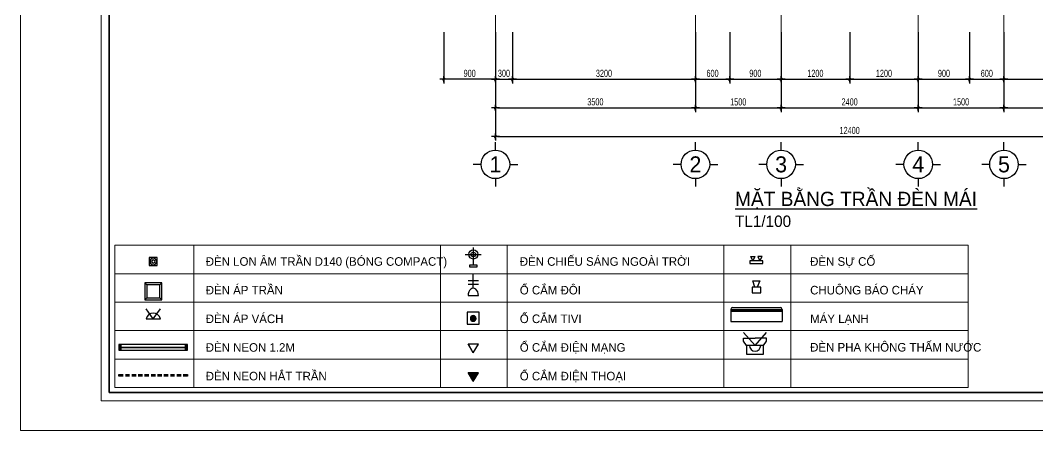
# Model space of a CAD drawing. Header units: inches. Extents: x 88947 to 296847, y 35049 to 161062.
# Drawn here: x 88947 to 106751, y 35049 to 42238 of the extents above; entities that cross this region are included whole.
import ezdxf
from ezdxf.enums import TextEntityAlignment as Align

# ---------------------------------------------------------------- set-up
doc = ezdxf.new("R2010")
doc.units = ezdxf.units.IN
doc.header["$MEASUREMENT"] = 0
doc.header["$PDMODE"] = 1
for name, pattern in [('ACAD_ISO03W100', [30, 12, -18]), ('CENTER', [50.8, 31.75, -6.35, 6.35, -6.35]), ('HIDDEN', [0.375, 0.25, -0.125])]:
    doc.linetypes.add(name, pattern=pattern)
for name, color, linetype, lineweight in [('A-Dims', 145, 'Continuous', 25), ('A-Text', 30, 'Continuous', 9), ('A-Wall', 2, 'Continuous', 35), ('DIM', 7, 'Continuous', 25), ('DO', 4, 'Continuous', 25), ('GHICHU', 40, 'Continuous', 18), ('KHUNG 2', 144, 'Continuous', 18), ('NETMANH', 192, 'Continuous', 18), ('tran', 202, 'Continuous', 15), ('TRUC', 252, 'ACAD_ISO03W100', 13)]:
    doc.layers.add(name, color=color, linetype=linetype, lineweight=lineweight)
doc.layers.add('E-socket', color=1, linetype='Continuous')
doc.layers.add('text', color=2, linetype='Continuous')
doc.styles.add('FRANKO', font='VFRANKO.TTF')
doc.styles.add('VHELVEN', font='VHELVEN.TTF')
doc.styles.add('VNI-HELVE-CONDENSE', font='VNARIAL.TTF', dxfattribs={"width": 0.7})
doc.dimstyles.new('TAS-100', dxfattribs={"dimscale": 50, "dimtxt": 2.5, "dimasz": 0.7, "dimexe": 1.5, "dimexo": 1.5, "dimgap": 0.8, "dimtad": 1, "dimdec": 0, "dimzin": 3, "dimdsep": 46, "dimtxsty": 'VNI-HELVE-CONDENSE', "dimblk": 'TICK', "dimcen": 2.5, "dimclrt": 71, "dimazin": 2, "dimtfac": 0.75, "dimtdec": 0, "dimtix": 1, "dimtmove": 2, "dimatfit": 2, "dimldrblk": 'TICK123', "dimfxl": 1.5, "dimtolj": 1, "dimtzin": 0, "dimarcsym": 0})

# ---------------------------------------------------------------- blocks, each defined once
blk = doc.blocks.new('TICK')
at = {"layer": 'A-Dims', "color": 1}
for p, q in [((-2, 0), (2, 0)), ((0, 1.5), (0, -1.5))]:
    blk.add_line(p, q, dxfattribs=at)
at = {"layer": 'A-Dims', "color": 1, "const_width": 0.788}
blk.add_lwpolyline([(-0.33, -0.35), (0.38, 0.38)], dxfattribs=at)
at = {"layer": 'A-Dims', "color": 1, "const_width": 0.394}
for points in [[(0.24, 0.52, -0.414214), (0.52, 0.52, -1)], [(0.52, 0.52, -0.414214), (0.52, 0.24, -1)], [(-0.47, -0.21, 0.414214), (-0.47, -0.49, 1)], [(-0.47, -0.49, 0.414214), (-0.19, -0.49, 1)]]:
    blk.add_lwpolyline(points, format="xyb", dxfattribs=at)
blk = doc.blocks.new('*D3300')
at = {"layer": 'Defpoints', "color": 0}
for p in [(97261, 42105), (100761, 42105), (100761, 40705)]:
    blk.add_point(p, dxfattribs=at)
at = {"layer": 'DIM', "color": 0, "lineweight": -2}
for p, q in [((97261, 42030), (97261, 40630)), ((100761, 42030), (100761, 40630)), ((97296, 40705), (100726, 40705))]:
    blk.add_line(p, q, dxfattribs=at)
at = {"layer": 'DIM', "color": 0, "lineweight": -2, "xscale": 35, "yscale": 35, "zscale": 35, "rotation": 180}
blk.add_blockref('TICK', (97261, 40705), dxfattribs=at)
at = {"layer": 'DIM', "color": 0, "lineweight": -2, "xscale": 35, "yscale": 35, "zscale": 35}
blk.add_blockref('TICK', (100761, 40705), dxfattribs=at)
at = {"layer": 'DIM', "color": 71, "insert": (99011, 40809), "char_height": 125, "attachment_point": 5, "style": 'VNI-HELVE-CONDENSE'}
blk.add_mtext('\\A1;3500', dxfattribs=at)
blk = doc.blocks.new('TICK123')
at = {"layer": 'A-Dims', "color": 1}
blk.add_lwpolyline([(0.05, 0, 0, 0.84, 0), (-2.11, 0, 8.4, 8.4, 0)], format="xyseb", dxfattribs=at)
blk = doc.blocks.new('*D3301')
at = {"layer": 'Defpoints', "color": 0}
for p in [(100761, 42105), (102261, 42105), (102261, 40705)]:
    blk.add_point(p, dxfattribs=at)
at = {"layer": 'DIM', "color": 0, "lineweight": -2}
for p, q in [((100761, 42030), (100761, 40630)), ((102261, 42030), (102261, 40630)), ((100796, 40705), (102226, 40705))]:
    blk.add_line(p, q, dxfattribs=at)
at = {"layer": 'DIM', "color": 0, "lineweight": -2, "xscale": 35, "yscale": 35, "zscale": 35, "rotation": 180}
blk.add_blockref('TICK', (100761, 40705), dxfattribs=at)
at = {"layer": 'DIM', "color": 0, "lineweight": -2, "xscale": 35, "yscale": 35, "zscale": 35}
blk.add_blockref('TICK', (102261, 40705), dxfattribs=at)
at = {"layer": 'DIM', "color": 71, "insert": (101511, 40808), "char_height": 125, "attachment_point": 5, "style": 'VNI-HELVE-CONDENSE'}
blk.add_mtext('\\A1;1500', dxfattribs=at)
blk = doc.blocks.new('*D3302')
at = {"layer": 'Defpoints', "color": 0}
for p in [(102261, 42105), (104661, 42105), (104661, 40705)]:
    blk.add_point(p, dxfattribs=at)
at = {"layer": 'DIM', "color": 0, "lineweight": -2}
for p, q in [((102261, 42030), (102261, 40630)), ((104661, 42030), (104661, 40630)), ((102296, 40705), (104626, 40705))]:
    blk.add_line(p, q, dxfattribs=at)
at = {"layer": 'DIM', "color": 0, "lineweight": -2, "xscale": 35, "yscale": 35, "zscale": 35, "rotation": 180}
blk.add_blockref('TICK', (102261, 40705), dxfattribs=at)
at = {"layer": 'DIM', "color": 0, "lineweight": -2, "xscale": 35, "yscale": 35, "zscale": 35}
blk.add_blockref('TICK', (104661, 40705), dxfattribs=at)
at = {"layer": 'DIM', "color": 71, "insert": (103461, 40808), "char_height": 125, "attachment_point": 5, "style": 'VNI-HELVE-CONDENSE'}
blk.add_mtext('\\A1;2400', dxfattribs=at)
blk = doc.blocks.new('*D3303')
at = {"layer": 'Defpoints', "color": 0}
for p in [(104661, 42105), (106161, 42105), (106161, 40705)]:
    blk.add_point(p, dxfattribs=at)
at = {"layer": 'DIM', "color": 0, "lineweight": -2}
for p, q in [((104661, 42030), (104661, 40630)), ((106161, 42030), (106161, 40630)), ((104696, 40705), (106126, 40705))]:
    blk.add_line(p, q, dxfattribs=at)
at = {"layer": 'DIM', "color": 0, "lineweight": -2, "xscale": 35, "yscale": 35, "zscale": 35, "rotation": 180}
blk.add_blockref('TICK', (104661, 40705), dxfattribs=at)
at = {"layer": 'DIM', "color": 0, "lineweight": -2, "xscale": 35, "yscale": 35, "zscale": 35}
blk.add_blockref('TICK', (106161, 40705), dxfattribs=at)
at = {"layer": 'DIM', "color": 71, "insert": (105411, 40808), "char_height": 125, "attachment_point": 5, "style": 'VNI-HELVE-CONDENSE'}
blk.add_mtext('\\A1;1500', dxfattribs=at)
blk = doc.blocks.new('*D3304')
at = {"layer": 'Defpoints', "color": 0}
for p in [(106161, 42105), (109661, 42105), (109661, 40705)]:
    blk.add_point(p, dxfattribs=at)
at = {"layer": 'DIM', "color": 0, "lineweight": -2}
for p, q in [((106161, 42030), (106161, 40630)), ((109661, 42030), (109661, 40630)), ((106196, 40705), (109626, 40705))]:
    blk.add_line(p, q, dxfattribs=at)
at = {"layer": 'DIM', "color": 0, "lineweight": -2, "xscale": 35, "yscale": 35, "zscale": 35, "rotation": 180}
blk.add_blockref('TICK', (106161, 40705), dxfattribs=at)
at = {"layer": 'DIM', "color": 0, "lineweight": -2, "xscale": 35, "yscale": 35, "zscale": 35}
blk.add_blockref('TICK', (109661, 40705), dxfattribs=at)
at = {"layer": 'DIM', "color": 71, "insert": (107911, 40809), "char_height": 125, "attachment_point": 5, "style": 'VNI-HELVE-CONDENSE'}
blk.add_mtext('\\A1;3500', dxfattribs=at)
blk = doc.blocks.new('*D3305')
at = {"layer": 'Defpoints', "color": 0}
for p in [(97261, 42105), (109661, 42105), (109661, 40205)]:
    blk.add_point(p, dxfattribs=at)
at = {"layer": 'DIM', "color": 0, "lineweight": -2}
for p, q in [((97261, 42030), (97261, 40130)), ((109661, 42030), (109661, 40130)), ((97296, 40205), (109626, 40205))]:
    blk.add_line(p, q, dxfattribs=at)
at = {"layer": 'DIM', "color": 0, "lineweight": -2, "xscale": 35, "yscale": 35, "zscale": 35, "rotation": 180}
blk.add_blockref('TICK', (97261, 40205), dxfattribs=at)
at = {"layer": 'DIM', "color": 0, "lineweight": -2, "xscale": 35, "yscale": 35, "zscale": 35}
blk.add_blockref('TICK', (109661, 40205), dxfattribs=at)
at = {"layer": 'DIM', "color": 71, "insert": (103461, 40308), "char_height": 125, "attachment_point": 5, "style": 'VNI-HELVE-CONDENSE'}
blk.add_mtext('\\A1;12400', dxfattribs=at)
blk = doc.blocks.new('khung ten')
at = {"layer": 'A-Wall', "ltscale": 0.7}
blk.add_lwpolyline([(267204, -219099), (305804, -219099), (305804, -190799), (267204, -190799)], close=True, dxfattribs=at)
at = {"layer": 'KHUNG 2', "ltscale": 0.7}
blk.add_lwpolyline([(267004, -219299), (306004, -219299), (306004, -190599), (267004, -190599)], close=True, dxfattribs=at)
at = {"layer": 'NETMANH', "ltscale": 0.7}
blk.add_lwpolyline([(265004, -220042), (307004, -220042), (307004, -190342), (265004, -190342)], close=True, dxfattribs=at)
blk = doc.blocks.new('*D3315')
at = {"layer": 'Defpoints', "color": 0}
for p in [(96361, 42105), (97261, 42105), (96361, 41205)]:
    blk.add_point(p, dxfattribs=at)
at = {"layer": 'DIM', "color": 0, "lineweight": -2}
for p, q in [((96361, 42030), (96361, 41130)), ((97261, 42030), (97261, 41130)), ((97226, 41205), (96396, 41205))]:
    blk.add_line(p, q, dxfattribs=at)
at = {"layer": 'DIM', "color": 0, "lineweight": -2, "xscale": 35, "yscale": 35, "zscale": 35, "rotation": 180}
blk.add_blockref('TICK', (96361, 41205), dxfattribs=at)
at = {"layer": 'DIM', "color": 0, "lineweight": -2, "xscale": 35, "yscale": 35, "zscale": 35}
blk.add_blockref('TICK', (97261, 41205), dxfattribs=at)
at = {"layer": 'DIM', "color": 71, "insert": (96811, 41308), "char_height": 125, "attachment_point": 5, "style": 'VNI-HELVE-CONDENSE'}
blk.add_mtext('\\A1;900', dxfattribs=at)
blk = doc.blocks.new('*D3316')
at = {"layer": 'Defpoints', "color": 0}
for p in [(97261, 42105), (97561, 42105), (97561, 41205)]:
    blk.add_point(p, dxfattribs=at)
at = {"layer": 'DIM', "color": 0, "lineweight": -2}
for p, q in [((97261, 42030), (97261, 41130)), ((97561, 42030), (97561, 41130)), ((97296, 41205), (97526, 41205))]:
    blk.add_line(p, q, dxfattribs=at)
at = {"layer": 'DIM', "color": 0, "lineweight": -2, "xscale": 35, "yscale": 35, "zscale": 35, "rotation": 180}
blk.add_blockref('TICK', (97261, 41205), dxfattribs=at)
at = {"layer": 'DIM', "color": 0, "lineweight": -2, "xscale": 35, "yscale": 35, "zscale": 35}
blk.add_blockref('TICK', (97561, 41205), dxfattribs=at)
at = {"layer": 'DIM', "color": 71, "insert": (97411, 41309), "char_height": 125, "attachment_point": 5, "style": 'VNI-HELVE-CONDENSE'}
blk.add_mtext('\\A1;300', dxfattribs=at)
blk = doc.blocks.new('*D3317')
at = {"layer": 'Defpoints', "color": 0}
for p in [(97561, 42105), (100761, 42105), (100761, 41205)]:
    blk.add_point(p, dxfattribs=at)
at = {"layer": 'DIM', "color": 0, "lineweight": -2}
for p, q in [((97561, 42030), (97561, 41130)), ((100761, 42030), (100761, 41130)), ((97596, 41205), (100726, 41205))]:
    blk.add_line(p, q, dxfattribs=at)
at = {"layer": 'DIM', "color": 0, "lineweight": -2, "xscale": 35, "yscale": 35, "zscale": 35, "rotation": 180}
blk.add_blockref('TICK', (97561, 41205), dxfattribs=at)
at = {"layer": 'DIM', "color": 0, "lineweight": -2, "xscale": 35, "yscale": 35, "zscale": 35}
blk.add_blockref('TICK', (100761, 41205), dxfattribs=at)
at = {"layer": 'DIM', "color": 71, "insert": (99161, 41309), "char_height": 125, "attachment_point": 5, "style": 'VNI-HELVE-CONDENSE'}
blk.add_mtext('\\A1;3200', dxfattribs=at)
blk = doc.blocks.new('*D3318')
at = {"layer": 'Defpoints', "color": 0}
for p in [(100761, 42105), (101361, 42105), (101361, 41205)]:
    blk.add_point(p, dxfattribs=at)
at = {"layer": 'DIM', "color": 0, "lineweight": -2}
for p, q in [((100761, 42030), (100761, 41130)), ((101361, 42030), (101361, 41130)), ((100796, 41205), (101326, 41205))]:
    blk.add_line(p, q, dxfattribs=at)
at = {"layer": 'DIM', "color": 0, "lineweight": -2, "xscale": 35, "yscale": 35, "zscale": 35, "rotation": 180}
blk.add_blockref('TICK', (100761, 41205), dxfattribs=at)
at = {"layer": 'DIM', "color": 0, "lineweight": -2, "xscale": 35, "yscale": 35, "zscale": 35}
blk.add_blockref('TICK', (101361, 41205), dxfattribs=at)
at = {"layer": 'DIM', "color": 71, "insert": (101061, 41308), "char_height": 125, "attachment_point": 5, "style": 'VNI-HELVE-CONDENSE'}
blk.add_mtext('\\A1;600', dxfattribs=at)
blk = doc.blocks.new('*D3319')
at = {"layer": 'Defpoints', "color": 0}
for p in [(101361, 42105), (102261, 42105), (102261, 41205)]:
    blk.add_point(p, dxfattribs=at)
at = {"layer": 'DIM', "color": 0, "lineweight": -2}
for p, q in [((101361, 42030), (101361, 41130)), ((102261, 42030), (102261, 41130)), ((101396, 41205), (102226, 41205))]:
    blk.add_line(p, q, dxfattribs=at)
at = {"layer": 'DIM', "color": 0, "lineweight": -2, "xscale": 35, "yscale": 35, "zscale": 35, "rotation": 180}
blk.add_blockref('TICK', (101361, 41205), dxfattribs=at)
at = {"layer": 'DIM', "color": 0, "lineweight": -2, "xscale": 35, "yscale": 35, "zscale": 35}
blk.add_blockref('TICK', (102261, 41205), dxfattribs=at)
at = {"layer": 'DIM', "color": 71, "insert": (101811, 41308), "char_height": 125, "attachment_point": 5, "style": 'VNI-HELVE-CONDENSE'}
blk.add_mtext('\\A1;900', dxfattribs=at)
blk = doc.blocks.new('*D3320')
at = {"layer": 'Defpoints', "color": 0}
for p in [(102261, 42105), (103461, 42105), (103461, 41205)]:
    blk.add_point(p, dxfattribs=at)
at = {"layer": 'DIM', "color": 0, "lineweight": -2}
for p, q in [((102261, 42030), (102261, 41130)), ((103461, 42030), (103461, 41130)), ((102296, 41205), (103426, 41205))]:
    blk.add_line(p, q, dxfattribs=at)
at = {"layer": 'DIM', "color": 0, "lineweight": -2, "xscale": 35, "yscale": 35, "zscale": 35, "rotation": 180}
blk.add_blockref('TICK', (102261, 41205), dxfattribs=at)
at = {"layer": 'DIM', "color": 0, "lineweight": -2, "xscale": 35, "yscale": 35, "zscale": 35}
blk.add_blockref('TICK', (103461, 41205), dxfattribs=at)
at = {"layer": 'DIM', "color": 71, "insert": (102861, 41308), "char_height": 125, "attachment_point": 5, "style": 'VNI-HELVE-CONDENSE'}
blk.add_mtext('\\A1;1200', dxfattribs=at)
blk = doc.blocks.new('*D3321')
at = {"layer": 'Defpoints', "color": 0}
for p in [(103461, 42105), (104661, 42105), (104661, 41205)]:
    blk.add_point(p, dxfattribs=at)
at = {"layer": 'DIM', "color": 0, "lineweight": -2}
for p, q in [((103461, 42030), (103461, 41130)), ((104661, 42030), (104661, 41130)), ((103496, 41205), (104626, 41205))]:
    blk.add_line(p, q, dxfattribs=at)
at = {"layer": 'DIM', "color": 0, "lineweight": -2, "xscale": 35, "yscale": 35, "zscale": 35, "rotation": 180}
blk.add_blockref('TICK', (103461, 41205), dxfattribs=at)
at = {"layer": 'DIM', "color": 0, "lineweight": -2, "xscale": 35, "yscale": 35, "zscale": 35}
blk.add_blockref('TICK', (104661, 41205), dxfattribs=at)
at = {"layer": 'DIM', "color": 71, "insert": (104061, 41308), "char_height": 125, "attachment_point": 5, "style": 'VNI-HELVE-CONDENSE'}
blk.add_mtext('\\A1;1200', dxfattribs=at)
blk = doc.blocks.new('*D3322')
at = {"layer": 'Defpoints', "color": 0}
for p in [(104661, 42105), (105561, 42105), (105561, 41205)]:
    blk.add_point(p, dxfattribs=at)
at = {"layer": 'DIM', "color": 0, "lineweight": -2}
for p, q in [((104661, 42030), (104661, 41130)), ((105561, 42030), (105561, 41130)), ((104696, 41205), (105526, 41205))]:
    blk.add_line(p, q, dxfattribs=at)
at = {"layer": 'DIM', "color": 0, "lineweight": -2, "xscale": 35, "yscale": 35, "zscale": 35, "rotation": 180}
blk.add_blockref('TICK', (104661, 41205), dxfattribs=at)
at = {"layer": 'DIM', "color": 0, "lineweight": -2, "xscale": 35, "yscale": 35, "zscale": 35}
blk.add_blockref('TICK', (105561, 41205), dxfattribs=at)
at = {"layer": 'DIM', "color": 71, "insert": (105111, 41308), "char_height": 125, "attachment_point": 5, "style": 'VNI-HELVE-CONDENSE'}
blk.add_mtext('\\A1;900', dxfattribs=at)
blk = doc.blocks.new('*D3323')
at = {"layer": 'Defpoints', "color": 0}
for p in [(105561, 42105), (106161, 42105), (106161, 41205)]:
    blk.add_point(p, dxfattribs=at)
at = {"layer": 'DIM', "color": 0, "lineweight": -2}
for p, q in [((105561, 42030), (105561, 41130)), ((106161, 42030), (106161, 41130)), ((105596, 41205), (106126, 41205))]:
    blk.add_line(p, q, dxfattribs=at)
at = {"layer": 'DIM', "color": 0, "lineweight": -2, "xscale": 35, "yscale": 35, "zscale": 35, "rotation": 180}
blk.add_blockref('TICK', (105561, 41205), dxfattribs=at)
at = {"layer": 'DIM', "color": 0, "lineweight": -2, "xscale": 35, "yscale": 35, "zscale": 35}
blk.add_blockref('TICK', (106161, 41205), dxfattribs=at)
at = {"layer": 'DIM', "color": 71, "insert": (105861, 41308), "char_height": 125, "attachment_point": 5, "style": 'VNI-HELVE-CONDENSE'}
blk.add_mtext('\\A1;600', dxfattribs=at)
blk = doc.blocks.new('*D3324')
at = {"layer": 'Defpoints', "color": 0}
for p in [(106161, 42105), (109361, 42105), (109361, 41205)]:
    blk.add_point(p, dxfattribs=at)
at = {"layer": 'DIM', "color": 0, "lineweight": -2}
for p, q in [((106161, 42030), (106161, 41130)), ((109361, 42030), (109361, 41130)), ((106196, 41205), (109326, 41205))]:
    blk.add_line(p, q, dxfattribs=at)
at = {"layer": 'DIM', "color": 0, "lineweight": -2, "xscale": 35, "yscale": 35, "zscale": 35, "rotation": 180}
blk.add_blockref('TICK', (106161, 41205), dxfattribs=at)
at = {"layer": 'DIM', "color": 0, "lineweight": -2, "xscale": 35, "yscale": 35, "zscale": 35}
blk.add_blockref('TICK', (109361, 41205), dxfattribs=at)
at = {"layer": 'DIM', "color": 71, "insert": (107761, 41309), "char_height": 125, "attachment_point": 5, "style": 'VNI-HELVE-CONDENSE'}
blk.add_mtext('\\A1;3200', dxfattribs=at)
blk = doc.blocks.new('TRUCCOT')
for p, q in [((0, -140), (0, 0)), ((-250, -390), (-390, -390)), ((250, -390), (390, -390)), ((0, -640), (0, -780))]:
    blk.add_line(p, q)
blk.add_circle((0, -390), 250)
at = {"layer": 'GHICHU', "style": 'VHELVEN'}
blk.add_attdef('TRUC', text='', height=280, dxfattribs=at).set_placement((0, -390), align=Align.MIDDLE_CENTER)
blk = doc.blocks.new('CP1')
blk.add_lwpolyline([(-87, 86), (89, 86), (89, -89), (-87, -89)], close=True)
for radius in [70, 35]:
    blk.add_circle((0, 0), radius)
blk = doc.blocks.new('A$C74C2686E')
for points in [[(0, -200), (400, -200), (400, 200), (0, 200)], [(50, -150), (350, -150), (350, 150), (50, 150)]]:
    blk.add_lwpolyline(points, close=True)
for points in [[(50, 150), (0, 200)], [(400, 200), (350, 150)], [(50, -150), (0, -200)], [(350, -150), (400, -200)]]:
    blk.add_lwpolyline(points)
blk = doc.blocks.new('EWTWETEW')
at = {"ltscale": 5}
for points in [[(0, 0), (-125, 175)], [(-125, 0), (-125, 0), (125, 0)], [(0, 0), (125, 175)]]:
    blk.add_lwpolyline(points, dxfattribs=at)
blk.add_arc((0, -28), 128, 12.6804, 167.3196, dxfattribs=at)
blk = doc.blocks.new('N12')
blk.add_lwpolyline([(-600, 50), (-600, -50), (600, -50), (600, 50)], close=True)
at = {"const_width": 30}
blk.add_lwpolyline([(-550, 0), (550, 0)], dxfattribs=at)
for points in [[(-550, -50), (-550, 50), (-600, -50), (-600, 50)], [(550, -50), (550, 50), (600, -50), (600, 50)]]:
    blk.add_solid(points)
blk = doc.blocks.new('12')
at = {"linetype": 'HIDDEN', "ltscale": 300}
blk.add_lwpolyline([(-600, 20), (600, 20), (600, 50), (-600, 50)], close=True, dxfattribs=at)
for points in [[(-600, 20), (-600, 50), (-525, 20), (-525, 50)], [(600, 20), (600, 50), (525, 20), (525, 50)]]:
    blk.add_solid(points)
blk = doc.blocks.new('DNT')
for points in [[(-175, 275), (175, 275)], [(0, 425), (0, 50)]]:
    blk.add_lwpolyline(points)
blk.add_lwpolyline([(-75, 50), (75, 50), (75, 0), (-75, 0)], close=True)
for radius in [100, 50]:
    blk.add_circle((0, 275), radius)
blk = doc.blocks.new('S-2')
at = {"layer": 'E-socket', "linetype": 'Continuous', "ltscale": 50}
for p, q in [((0, 107), (0, 307)), ((-75, 219), (75, 219)), ((-75, 167), (75, 167)), ((-75, 0), (75, 0))]:
    blk.add_line(p, q, dxfattribs=at)
blk.add_ellipse((0, 0), major_axis=(0, 107), ratio=0.7, start_param=4.712389, end_param=7.853982, dxfattribs=at)
blk = doc.blocks.new('tivi')
h = blk.add_hatch(color=6)
edge = h.paths.add_edge_path()
edge.add_arc((-1, 134), 66.8, 0, 360)
blk.add_lwpolyline([(-140, 279), (140, 279), (140, 0), (-140, 0)], close=True)
at = {"color": 6}
blk.add_circle((-1, 134), 66.8, dxfattribs=at)
blk = doc.blocks.new('P')
at = {"linetype": 'Continuous', "ltscale": 2}
for p, q in [((0, 0), (308, 178)), ((0, 0), (308, -178)), ((9, 0), (303, 170)), ((9, 0), (303, -170)), ((303, -170), (303, 170)), ((308, -178), (308, 178))]:
    blk.add_line(p, q, dxfattribs=at)
blk = doc.blocks.new('D')
at = {"linetype": 'Continuous', "ltscale": 2}
blk.add_hatch(color=256, dxfattribs=at).paths.add_polyline_path([(0, 0), (308, -178), (308, 178)])
for p, q in [((0, 0), (308, 178)), ((0, 0), (308, -178)), ((308, -178), (308, 178))]:
    blk.add_line(p, q, dxfattribs=at)
blk = doc.blocks.new('EM')
blk.add_lwpolyline([(-225, 0), (225, 0), (225, 100), (-225, 100)], close=True)
for points in [[(-125, 100), (-200, 250), (-50, 250), (-125, 100)], [(125, 100), (200, 250), (50, 250), (125, 100)]]:
    blk.add_lwpolyline(points)
blk = doc.blocks.new('COI')
blk.add_lwpolyline([(-50, 200), (-125, 425), (125, 425), (25, 200)])
blk.add_lwpolyline([(-150, 0), (150, 0), (150, 200), (-150, 200)], close=True)
blk = doc.blocks.new('$d_57')
for p, q in [((-450, 214), (450, 214)), ((-450, 214), (-450, 0)), ((-450, 204), (450, 204)), ((-450, 194), (450, 194)), ((-450, 184), (450, 184)), ((-420, 244), (420, 244)), ((450, 214), (450, 0)), ((-450, 0), (450, 0))]:
    blk.add_line(p, q)
for centre, start, end in [((-420, 214), 90, 180), ((420, 214), 0, 90)]:
    blk.add_arc(centre, 30, start, end)
blk.add_attdef('TENDIEN', (-248, 342), '', height=70)
blk = doc.blocks.new('F')
for points in [[(0, 150), (-200, 375)], [(0, 150), (200, 375)], [(-150, 150), (-200, 225), (-200, 275), (0, 275)], [(150, 150), (200, 225), (200, 275), (0, 275)]]:
    blk.add_lwpolyline(points)
blk.add_lwpolyline([(-150, 0), (150, 0), (150, 150), (-150, 150)], close=True)
blk.add_arc((0, 150), 100, 180, 0)

msp = doc.modelspace()

# ---------------------------------------------------------------- linework, layer by layer
at = {"layer": 'tran'}
msp.add_lwpolyline([(90603, 38297.1), (105536.3, 38297.1), (105536.3, 35804.1), (90603, 35804.1)], close=True, dxfattribs=at)
for points in [[(91981.2, 38297.1), (91981.2, 35804.1)], [(96297.7, 38297.1), (96297.7, 35804.1)], [(97468.5, 38297.1), (97468.5, 35804.1)], [(101260.4, 38297.1), (101260.4, 35804.1)], [(102431.2, 38297.1), (102431.2, 35804.1)], [(90603, 37798.5), (105536.3, 37798.5)], [(90603, 37299.9), (105536.3, 37299.9)], [(90603, 36801.3), (105536.3, 36801.3)], [(90603, 36302.7), (105536.3, 36302.7)]]:
    msp.add_lwpolyline(points, dxfattribs=at)
at = {"layer": 'TRUC', "linetype": 'CENTER', "ltscale": 20}
for points in [[(97261.3, 40704.7), (97261.3, 53204.7)], [(100761.3, 40704.7), (100761.3, 53204.7)], [(102261.3, 40704.7), (102261.3, 53204.7)], [(104661.3, 40704.7), (104661.3, 53204.7)], [(106161.3, 40704.7), (106161.3, 53204.7)]]:
    msp.add_lwpolyline(points, dxfattribs=at)

# ---------------------------------------------------------------- block references
at = {"layer": 'A-Text', "xscale": 0.7071428571362048, "yscale": 0.7071428573544836, "zscale": 0.7071428573664265}
msp.add_blockref('khung ten', (-98448.5, 190650.5), dxfattribs=at)
at = {"layer": 'DIM'}
ref = msp.add_blockref('TRUCCOT', (97261.3, 40104.7), dxfattribs=at)
ref.add_attrib('TRUC', '1', dxfattribs={"layer": 'GHICHU', "height": 280, "style": 'FRANKO'}).set_placement((97261.3, 39714.7), align=Align.MIDDLE_CENTER)
ref = msp.add_blockref('TRUCCOT', (100761.3, 40104.7), dxfattribs=at)
ref.add_attrib('TRUC', '2', dxfattribs={"layer": 'GHICHU', "height": 280, "style": 'FRANKO'}).set_placement((100761.3, 39714.7), align=Align.MIDDLE_CENTER)
ref = msp.add_blockref('TRUCCOT', (102261.3, 40104.7), dxfattribs=at)
ref.add_attrib('TRUC', '3', dxfattribs={"layer": 'GHICHU', "height": 280, "style": 'FRANKO'}).set_placement((102261.3, 39714.7), align=Align.MIDDLE_CENTER)
ref = msp.add_blockref('TRUCCOT', (104661.3, 40104.7), dxfattribs=at)
ref.add_attrib('TRUC', '4', dxfattribs={"layer": 'GHICHU', "height": 280, "style": 'FRANKO'}).set_placement((104661.3, 39714.7), align=Align.MIDDLE_CENTER)
ref = msp.add_blockref('TRUCCOT', (106161.3, 40104.7), dxfattribs=at)
ref.add_attrib('TRUC', '5', dxfattribs={"layer": 'GHICHU', "height": 280, "style": 'FRANKO'}).set_placement((106161.3, 39714.7), align=Align.MIDDLE_CENTER)
at = {"layer": 'DO'}
for name, p, xscale, yscale, zscale in [('DNT', (96873.6, 37916.5), 0.8000000007450581, 0.8000000000465661, 0.8), ('EM', (101829.1, 37976.6), 0.5, 0.5, 0.25), ('A$C74C2686E', (91125.6, 37490.5), 0.75, 0.75, 0.75), ('COI', (101829.1, 37462.4), 0.5, 0.5, 0.5), ('tivi', (96873.1, 36915), -0.75, 0.75, 0.75)]:
    msp.add_blockref(name, p, dxfattribs=dict(at, xscale=xscale, yscale=yscale, zscale=zscale))
at = {"layer": 'DO', "ltscale": 5, "xscale": -0.8000000007450581, "yscale": 0.8000000000465661, "zscale": 0.8, "rotation": 180}
msp.add_blockref('CP1', (91272.4, 38012.8), dxfattribs=at)
at = {"layer": 'DO', "ltscale": 5}
msp.add_blockref('EWTWETEW', (91272.4, 37009), dxfattribs=at)
at = {"layer": 'DO'}
for name, p in [('$d_57', (101829.1, 36960.5)), ('F', (101805.1, 36392.4))]:
    msp.add_blockref(name, p, dxfattribs=at)
at = {"layer": 'DO', "ltscale": 5, "rotation": 180}
msp.add_blockref('N12', (91272.4, 36507), dxfattribs=at)
at = {"layer": 'DO', "xscale": 0.5003126955125481, "yscale": 0.5003126955125481, "zscale": 0.5003126954346466, "rotation": 90}
for name, p in [('P', (96873.6, 36410.7)), ('D', (96873.6, 35908.7))]:
    msp.add_blockref(name, p, dxfattribs=at)
at = {"layer": 'DO', "xscale": -1}
msp.add_blockref('12', (91272.4, 35985.1), dxfattribs=at)
at = {"layer": 'E-socket', "xscale": 1.199999999953434, "yscale": 1.200000000186265, "zscale": 1.2}
msp.add_blockref('S-2', (96873.6, 37414.5), dxfattribs=at)

# ---------------------------------------------------------------- texts
at = {"layer": 'A-Text', "style": 'FRANKO'}
for s, p in [('ÑEØN LON AÂM TRAÀN D140 (BOÙNG COMPACT)', (92192.3, 38012.8)), ('ÑEØN CHIEÁU SAÙNG NGOAØI TRÔØI', (97688.2, 38012.8)), ('ÑEØN SÖÏ COÁ', (102769.5, 38012.8)), ('ÑEØN AÙP TRAÀN', (92192.3, 37510.9)), ('OÅ CAÉM ÑOÂI', (97688.2, 37510.9)), ('CHUOÂNG BAÙO CHAÙY', (102769.5, 37510.9)), ('ÑEØN AÙP VAÙCH', (92192.3, 37009)), ('OÅ CAÉM TIVI', (97688.2, 37009)), ('MAÙY LAÏNH', (102769.5, 37009)), ('ÑEØN NEON 1.2M', (92192.3, 36507)), ('OÅ CAÉM ÑIEÄN MAÏNG', (97688.2, 36507)), ('ÑEØN PHA KHOÂNG THAÁM NÖÔÙC', (102769.5, 36510.3)), ('ÑEØN NEON HAÉT TRAÀN', (92192.3, 36005.1)), ('OÅ CAÉM ÑIEÄN THOAÏI', (97688.2, 36005.1))]:
    msp.add_text(s, height=150, dxfattribs=at).set_placement(p, align=Align.MIDDLE_LEFT)
at = {"layer": 'text', "insert": (101455, 39234.5), "char_height": 250, "width": 8892.157, "attachment_point": 1, "style": 'FRANKO'}
msp.add_mtext('{\\LMAËT BAÈNG TRAÀN ÑEØN MAÙI \\P\\H0.8x;\\lTL1/100}', dxfattribs=at)

# ---------------------------------------------------------------- dimensions: what is measured, and where the dimension line sits
at = {"layer": 'DIM'}
for base, p1, p2, picture, middle in [((96361.3, 41204.7), (97261.3, 42104.7), (96361.3, 42104.7), '*D3315', (96811.3, 41308.4)), ((100761.3, 40704.7), (97261.3, 42104.7), (100761.3, 42104.7), '*D3300', (99011.3, 40808.5)), ((109661.3, 40204.7), (97261.3, 42104.7), (109661.3, 42104.7), '*D3305', (103461.3, 40308.4)), ((97561.3, 41204.7), (97261.3, 42104.7), (97561.3, 42104.7), '*D3316', (97411.3, 41308.5)), ((100761.3, 41204.7), (97561.3, 42104.7), (100761.3, 42104.7), '*D3317', (99161.3, 41308.5)), ((102261.3, 40704.7), (100761.3, 42104.7), (102261.3, 42104.7), '*D3301', (101511.3, 40808.4)), ((101361.3, 41204.7), (100761.3, 42104.7), (101361.3, 42104.7), '*D3318', (101061.3, 41308.4)), ((102261.3, 41204.7), (101361.3, 42104.7), (102261.3, 42104.7), '*D3319', (101811.3, 41308.4)), ((104661.3, 40704.7), (102261.3, 42104.7), (104661.3, 42104.7), '*D3302', (103461.3, 40808.4)), ((103461.3, 41204.7), (102261.3, 42104.7), (103461.3, 42104.7), '*D3320', (102861.3, 41308.4)), ((104661.3, 41204.7), (103461.3, 42104.7), (104661.3, 42104.7), '*D3321', (104061.3, 41308.4)), ((106161.3, 40704.7), (104661.3, 42104.7), (106161.3, 42104.7), '*D3303', (105411.3, 40808.4)), ((105561.3, 41204.7), (104661.3, 42104.7), (105561.3, 42104.7), '*D3322', (105111.3, 41308.4)), ((106161.3, 41204.7), (105561.3, 42104.7), (106161.3, 42104.7), '*D3323', (105861.3, 41308.4)), ((109661.3, 40704.7), (106161.3, 42104.7), (109661.3, 42104.7), '*D3304', (107911.3, 40808.5)), ((109361.3, 41204.7), (106161.3, 42104.7), (109361.3, 42104.7), '*D3324', (107761.3, 41308.5))]:
    dim = msp.add_linear_dim(base=base, p1=p1, p2=p2, dimstyle='TAS-100', dxfattribs=at)
    dim.commit()
    dim.dimension.update_dxf_attribs({"geometry": picture, "text_midpoint": middle})

doc.saveas('drawing.dxf')
